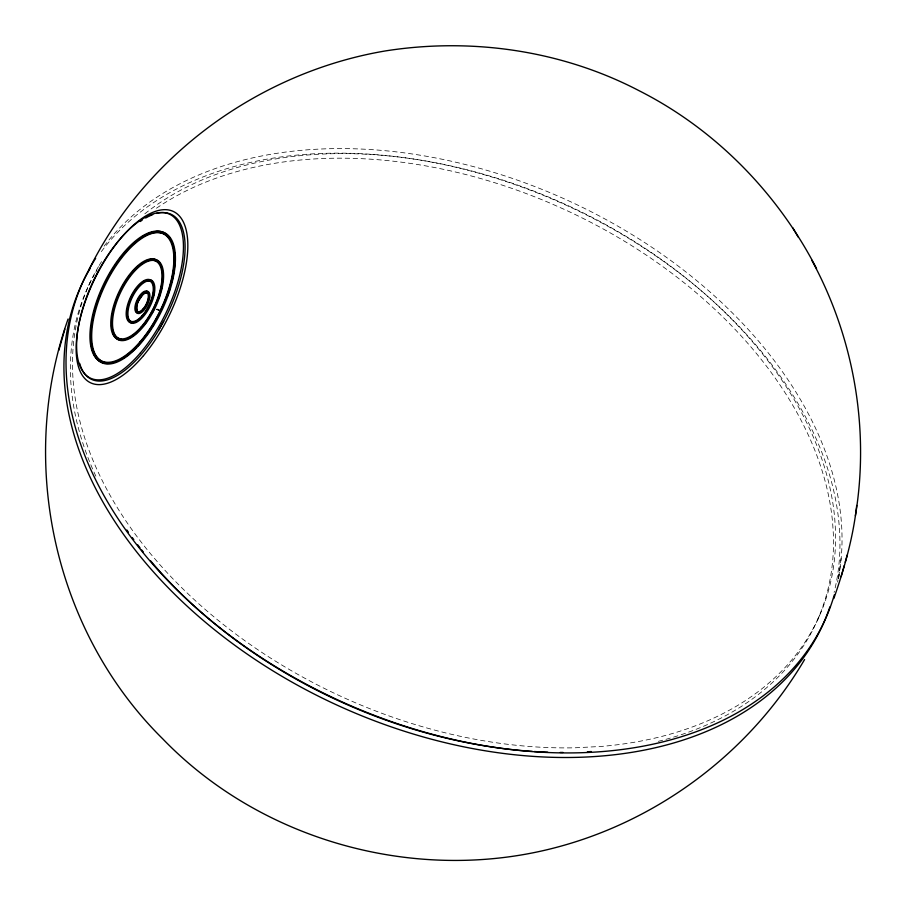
<?xml version="1.0" encoding="UTF-8"?>
<svg xmlns="http://www.w3.org/2000/svg" width="906" height="906" viewBox="0 0 906 906"><rect width="100%" height="100%" fill="white"/><g stroke="black" fill="none" stroke-linecap="round" stroke-linejoin="round"><path stroke-width="0.68" stroke-dasharray="4.53 3.4" d="M838.503 578.685L841.346 556.239M838.537 578.775L839.873 569.183M88.697 285.549L90.26 282.128M817.642 619.715L819.737 615.151M157.644 309.025L161.336 310.815M156.579 309.218L161.495 311.607M156.092 309.184L158.55 310.373M104.111 246.16A407.745 274.948 24.6 0 1 568.572 200.804A407.745 274.948 24.6 0 1 837.529 582.082M101.336 251.619A407.757 274.948 24.6 0 1 569.67 206.828A407.757 274.948 24.6 0 1 834.109 592.388M98.482 266.624A400.962 270.373 24.6 0 0 150.804 554.087L159.32 564.042A400.962 270.373 24.6 0 0 574.642 747.812L601.154 746.442A400.962 270.373 24.6 0 0 835.4 529.036L834.766 519.013A400.962 270.373 24.6 0 0 565.706 204.53L552.558 198.72A400.962 270.373 24.6 0 0 144.53 214.043M99.184 265.458A400.962 270.373 24.6 0 1 102.174 260.668M658.311 741.346A400.962 270.373 24.6 0 0 833.316 533.6L832.682 523.577A400.962 270.373 24.6 0 0 563.623 209.093L550.474 203.284A400.962 270.373 24.6 0 0 154.552 209.535M95.855 476.205A400.962 270.373 24.6 0 1 94.235 274.914M95.696 272.366A400.962 270.373 24.6 0 1 97.089 270.022"/><path stroke-width="1.36" d="M833.826 598.526C844.369 568.345 853.203 537.326 856.714 505.446M855.389 515.786C869.805 428.855 853.803 337.315 811.663 260.067M68.086 318.991C17.271 462.286 53.975 631.505 162.706 738.82C262.446 842.195 418.81 884.279 557.315 847.133C660.066 819.737 750.7 751.289 804.585 659.545M64.87 329.15L58.833 350.305M841.096 576.635L844.267 565.559M845.207 562.196L847.28 554.97M89.094 269.444C145.843 154.994 259.467 72.276 385.186 50.963C471.301 37.35 561.584 50.272 639.115 90.725C715.208 129.218 777.473 192.887 816.533 268.493M156.681 213.408A91.619 39.932 -64.1 0 1 163.658 321.313L158.776 329.965A91.619 39.932 -64.1 0 1 81.438 368.323M158.776 329.965L163.658 321.313M148.074 292.932L145.062 292.944C139.535 296.794 134.326 305.616 137.893 312.038M587.382 751.799L591.278 751.538M150.419 560.644L157.236 568.606A400.962 270.373 24.6 0 0 532.252 751.391M792.807 227.78L798.197 237.1M149.162 294.801L148.72 293.669L149.343 296.205A10.861 4.734 -64.1 0 1 149.286 297.893M137.248 311.302L136.613 308.765A10.861 4.734 -64.1 0 1 138.233 301.483L142.672 294.722A10.861 4.734 -64.1 0 1 147.236 292.559M834.301 594.868A407.757 274.948 24.6 0 1 340.577 701.21A407.757 274.948 24.6 0 1 95.651 258.312M829.873 606.918A407.757 274.948 24.6 0 1 337.61 705.378A407.757 274.948 24.6 0 1 90.147 268.436M563.079 752.456A400.962 270.373 24.6 0 1 560.202 752.444M547.7 752.184A400.962 270.373 24.6 0 1 534.336 751.527M143.42 552.15A400.962 270.373 24.6 0 1 141.664 549.942M140.034 547.858A400.962 270.373 24.6 0 1 137.599 544.71M133.782 539.625A400.962 270.373 24.6 0 1 132.276 537.575M128.392 532.15A400.962 270.373 24.6 0 1 126.874 529.987M81.042 367.383A91.619 39.932 -64.1 0 1 79.649 363.385M140.203 221.528A91.619 39.932 -64.1 0 1 142.163 220.181M145.685 217.995A91.619 39.932 -64.1 0 1 148.527 216.477M149.286 216.115A91.619 39.932 -64.1 0 1 152.752 214.631M155.753 231.46A72.174 31.461 -64.1 0 1 159.875 314.427A72.174 31.461 -64.1 0 1 93.477 353.306M93.024 352.151A72.174 31.461 -64.1 0 1 92.219 349.569M91.914 348.368A72.174 31.461 -64.1 0 1 91.461 346.149M91.03 343.091A72.174 31.461 -64.1 0 1 90.827 340.588M93.465 315.243A72.174 31.461 -64.1 0 1 94.111 312.627M98.709 298.085A72.174 31.461 -64.1 0 1 99.66 295.594M103.273 287.134A72.174 31.461 -64.1 0 1 105.685 282.094M116.5 263.669A72.174 31.461 -64.1 0 1 118.505 260.815M121.359 256.998A72.174 31.461 -64.1 0 1 123.239 254.643M125.3 252.185A72.174 31.461 -64.1 0 1 129.501 247.587M132.106 244.994A72.174 31.461 -64.1 0 1 135.809 241.676M142.027 237.032A72.174 31.461 -64.1 0 1 150.022 232.91M151.302 232.468A72.174 31.461 -64.1 0 1 153.51 231.857M100.77 360.656A70.883 30.895 -64.1 0 1 109.343 276.851A70.883 30.895 -64.1 0 1 168.697 237.429M169.547 238.459A70.883 30.895 -64.1 0 1 170.622 240.056M173.431 246.862A70.883 30.895 -64.1 0 1 173.895 248.81M174.439 251.981A70.883 30.895 -64.1 0 1 174.779 255.583M174.79 263.204A70.883 30.895 -64.1 0 1 174.382 268.063M174.054 270.656A70.883 30.895 -64.1 0 1 171.789 282.151M169.796 289.274A70.883 30.895 -64.1 0 1 167.168 297.021M154.201 323.952A70.883 30.895 -64.1 0 1 152.876 326.103M151.359 328.482A70.883 30.895 -64.1 0 1 149.807 330.815M149.15 331.777A70.883 30.895 -64.1 0 1 147.123 334.631M143.114 339.841A70.883 30.895 -64.1 0 1 140.589 342.853M139.784 343.759A70.883 30.895 -64.1 0 1 137.803 345.922M136.33 347.451A70.883 30.895 -64.1 0 1 131.744 351.788M128.154 354.744A70.883 30.895 -64.1 0 1 122.491 358.572M111.868 362.683A70.883 30.895 -64.1 0 1 109.886 362.921M107.067 362.864A70.883 30.895 -64.1 0 1 104.45 362.366M103.42 362.015A70.883 30.895 -64.1 0 1 102.027 361.392M149.365 259.614A44.349 19.332 -64.1 0 1 154.892 308.425A44.349 19.332 -64.1 0 1 113.171 333.872M111.789 328.153A44.349 19.332 -64.1 0 1 111.574 325.503M123.952 284.382A44.349 19.332 -64.1 0 1 127.655 278.584M133.193 271.449A44.349 19.332 -64.1 0 1 138.335 266.239M145.526 261.166A44.349 19.332 -64.1 0 1 147.565 260.226M121.506 339.456A43.058 18.766 -64.1 0 1 121.076 291.404A43.058 18.766 -64.1 0 1 159.014 263M162.627 271.143A43.058 18.766 -64.1 0 1 162.944 273.703M162.955 279.501A43.058 18.766 -64.1 0 1 162.752 281.777M162.242 285.424A43.058 18.766 -64.1 0 1 160.815 291.823M160.136 294.235A43.058 18.766 -64.1 0 1 158.935 297.904M153.646 310.18A43.058 18.766 -64.1 0 1 152.378 312.581M147.372 320.679A43.058 18.766 -64.1 0 1 142.967 326.466M136.568 333.012A43.058 18.766 -64.1 0 1 131.279 336.862M130.487 337.304A43.058 18.766 -64.1 0 1 127.384 338.708M126.33 339.037A43.058 18.766 -64.1 0 1 124.303 339.456M149.433 279.626A23.76 10.362 -64.1 0 1 154.835 287.734L154.79 290.18A23.76 10.362 -64.1 0 1 142.525 317.496A23.76 10.362 -64.1 0 1 127.667 319.274M127.214 317.564A23.76 10.362 -64.1 0 1 126.965 315.22M143.012 282.072A23.76 10.362 -64.1 0 1 144.926 280.86M153.907 293.816A22.48 9.796 -64.1 0 1 153.522 295.741M135.141 321.97A22.48 9.796 -64.1 0 1 133.397 322.242M132.299 322.14A22.48 9.796 -64.1 0 1 132.185 297.519A22.48 9.796 -64.1 0 1 151.653 281.8M146.398 291.279A12.14 5.289 -64.1 0 1 147.044 305.662A12.14 5.289 -64.1 0 1 135.866 310.973M141.03 295.254A12.14 5.289 -64.1 0 1 143.861 292.468M143.499 355.639A95.141 41.472 -64.1 0 0 173.556 211.562A95.141 41.472 -64.1 0 0 78.901 324.235A95.141 41.472 -64.1 0 0 143.499 355.639M140.498 352.785A91.008 39.66 -64.1 0 0 170.169 214.518A91.008 39.66 -64.1 0 0 79.434 321.279A91.008 39.66 -64.1 0 0 140.498 352.785M139.717 342.842A71.948 31.359 -64.1 0 0 164.394 232.933A71.948 31.359 -64.1 0 0 92.423 315.945A71.948 31.359 -64.1 0 0 139.717 342.842M139.784 342.128A70.668 30.793 -64.1 0 0 164.031 234.178A70.668 30.793 -64.1 0 0 93.341 315.707A70.668 30.793 -64.1 0 0 139.784 342.128M140.226 328.606A44.122 19.23 -64.1 0 0 157.112 260.418A44.122 19.23 -64.1 0 0 112.684 309.24A44.122 19.23 -64.1 0 0 140.226 328.606M140.77 327.36A42.831 18.675 -64.1 0 0 156.455 261.472A42.831 18.675 -64.1 0 0 113.42 309.739A42.831 18.675 -64.1 0 0 140.77 327.36M142.718 309.954A11.925 5.198 -64.1 0 0 147.463 291.46A11.925 5.198 -64.1 0 0 135.436 304.427A11.925 5.198 -64.1 0 0 142.718 309.954M142.842 309.184A10.634 4.632 -64.1 0 0 147.066 292.695A10.634 4.632 -64.1 0 0 136.342 304.269A10.634 4.632 -64.1 0 0 142.842 309.184M141.676 316.84A23.545 10.26 -64.1 0 0 151.042 280.328A23.545 10.26 -64.1 0 0 127.282 305.945A23.545 10.26 -64.1 0 0 141.676 316.84M141.789 316.081A22.254 9.706 -64.1 0 0 150.645 281.551A22.254 9.706 -64.1 0 0 128.176 305.775A22.254 9.706 -64.1 0 0 141.789 316.081"/></g></svg>
